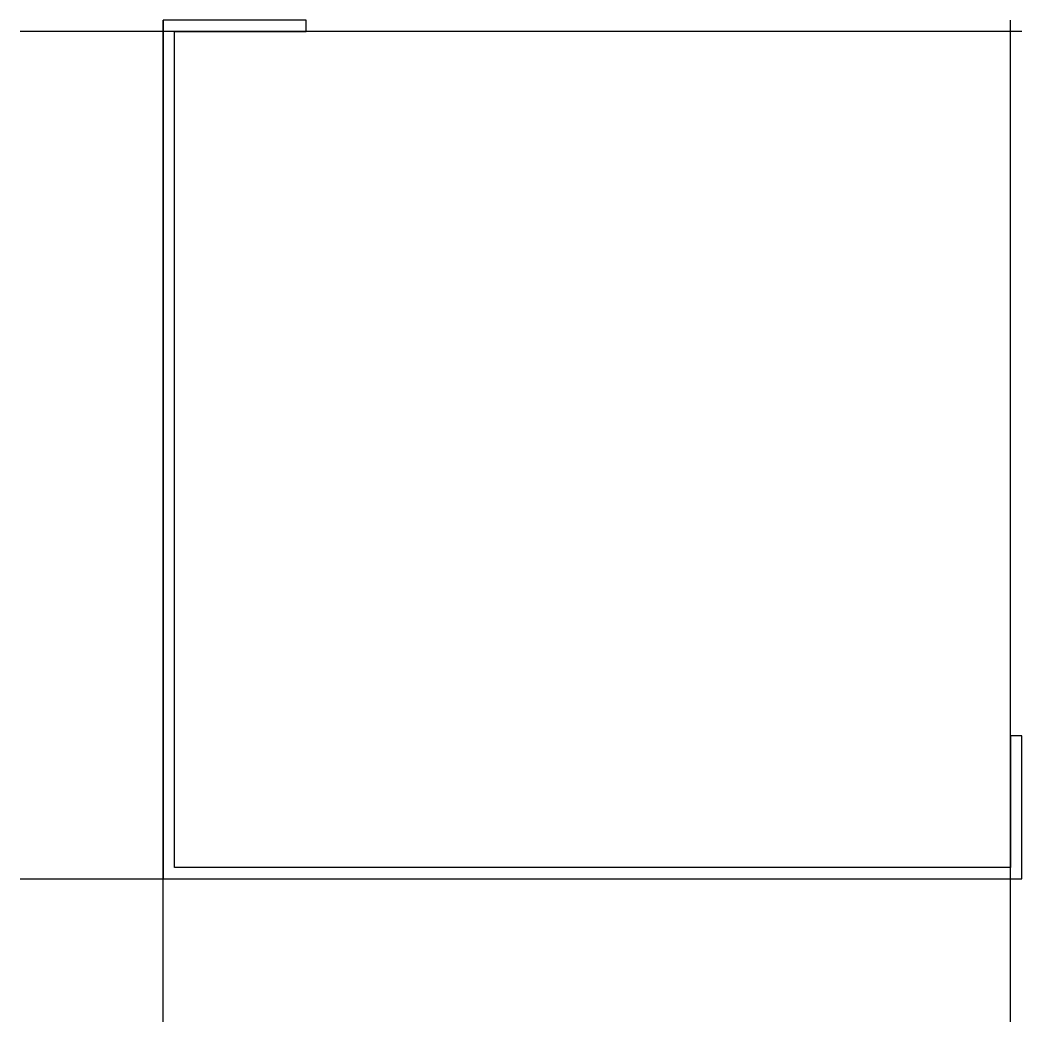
# Model space of a CAD drawing. Extents: x -10 to 60, y -10 to 60.
import ezdxf

# ---------------------------------------------------------------- set-up
doc = ezdxf.new("R2010")
doc.units = 0
doc.layers.get('0').update_dxf_attribs({"linetype": 'CONTINUOUS'})

msp = doc.modelspace()

# ---------------------------------------------------------------- linework, layer by layer
at = {"linetype": 'CONTINUOUS'}
for p, q in [((0, -10), (0, 60)), ((10, 60), (0, 60)), ((0, 60), (0, 0)), ((10, 59.2), (10, 60)), ((59.2, -10), (59.2, 60)), ((60, 59.2), (-10, 59.2)), ((0.8, 0.8), (0.8, 59.2)), ((0.8, 59.2), (10, 59.2)), ((60, 10), (59.2, 10)), ((59.2, 10), (59.2, 0.8)), ((60, 0), (60, 10)), ((59.2, 0.8), (0.8, 0.8)), ((-10, 0), (60, 0)), ((0, 0), (60, 0))]:
    msp.add_line(p, q, dxfattribs=at)

doc.saveas('drawing.dxf')
